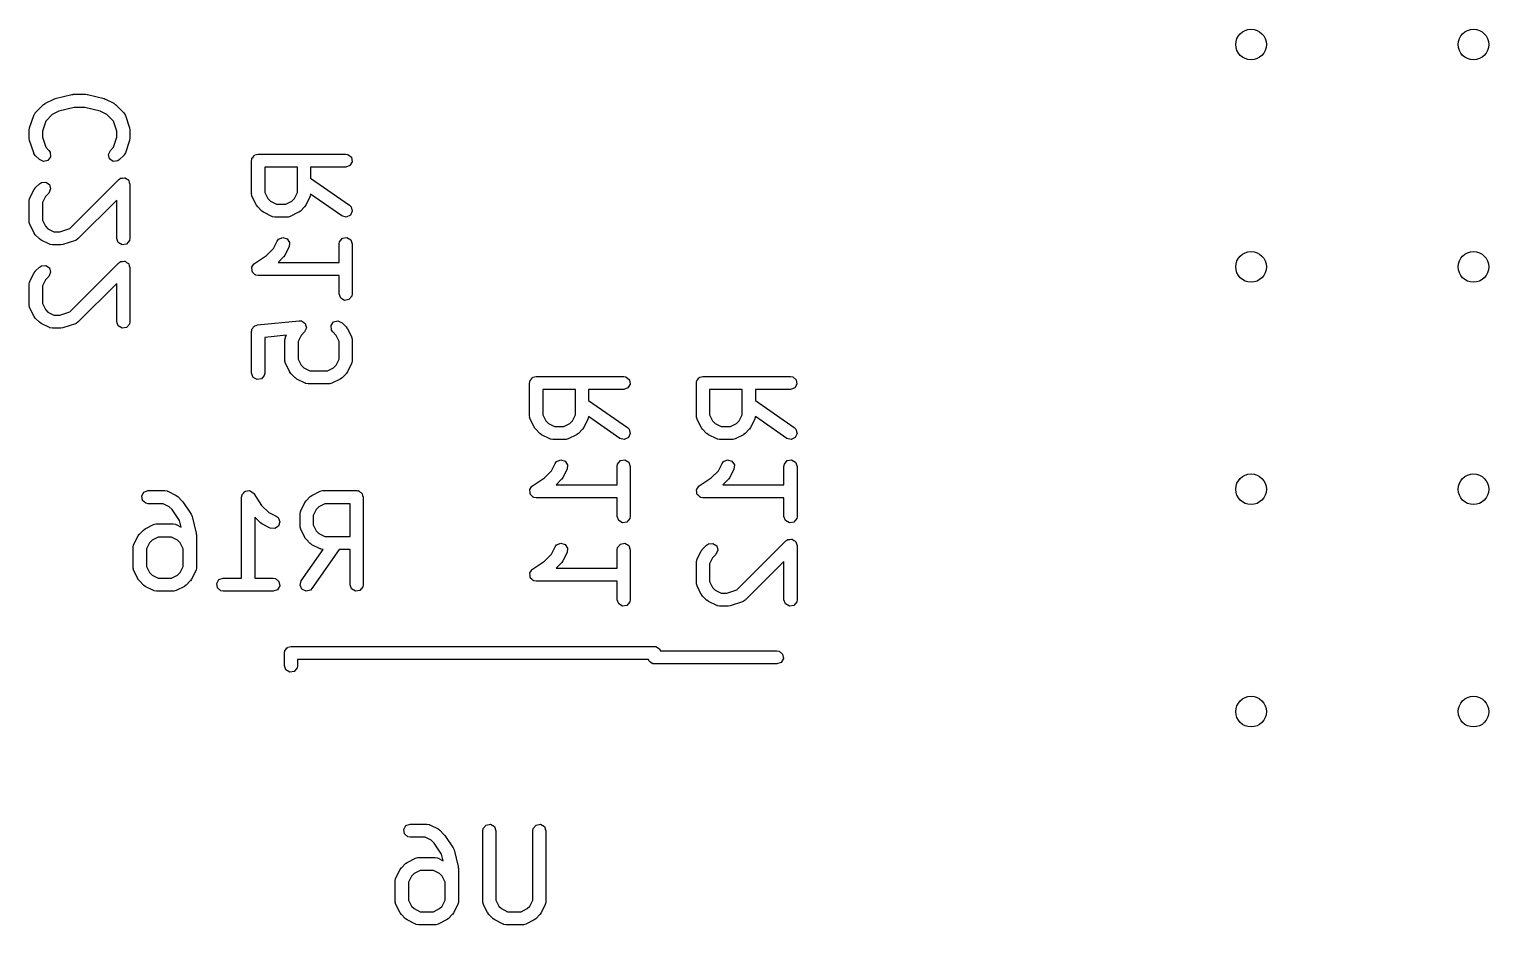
# Model space of a CAD drawing. Extents: x 0.09 to 3.11, y 0.01 to 3.81.
# Drawn here: x 2.351 to 3.007, y 2.179 to 2.582 of the extents above; entities that cross this region are included whole.
import ezdxf

# ---------------------------------------------------------------- set-up
doc = ezdxf.new("R2010")
doc.units = 0
doc.header["$MEASUREMENT"] = 0
doc.layers.add('BLACK', color=7, linetype='CONTINUOUS')

msp = doc.modelspace()

# ---------------------------------------------------------------- linework, layer by layer
at = {"layer": 'BLACK', "linetype": 'CONTINUOUS'}
for p, q in [((2.35332, 2.54427), (2.35707, 2.54802)), ((2.35707, 2.54802), (2.3578, 2.54853)), ((2.3578, 2.54853), (2.35784, 2.54857)), ((2.35784, 2.54857), (2.36159, 2.55045)), ((2.36159, 2.55045), (2.36208, 2.55059)), ((2.36208, 2.55059), (2.36219, 2.55067)), ((2.36219, 2.55067), (2.36969, 2.55255)), ((2.37077, 2.54673), (2.36394, 2.54502)), ((2.36969, 2.55255), (2.37028, 2.55259)), ((2.37028, 2.55259), (2.37041, 2.55263)), ((2.37041, 2.55263), (2.37603, 2.55263)), ((2.37567, 2.54673), (2.37077, 2.54673)), ((2.3825, 2.54502), (2.37567, 2.54673)), ((2.37603, 2.55263), (2.37661, 2.55253)), ((2.37661, 2.55253), (2.37675, 2.55255)), ((2.37675, 2.55255), (2.38425, 2.55067)), ((2.38425, 2.55067), (2.38471, 2.55046)), ((2.38471, 2.55046), (2.38485, 2.55045)), ((2.38485, 2.55045), (2.3886, 2.54857)), ((2.3886, 2.54857), (2.38931, 2.54805)), ((2.38931, 2.54805), (2.38937, 2.54802)), ((2.38937, 2.54802), (2.39312, 2.54427)), ((2.35073, 2.53749), (2.35261, 2.54312)), ((2.35261, 2.54312), (2.3531, 2.54402)), ((2.3531, 2.54402), (2.35325, 2.54411)), ((2.35325, 2.54411), (2.35332, 2.54427)), ((2.35799, 2.54059), (2.35649, 2.53608)), ((2.36091, 2.54351), (2.35799, 2.54059)), ((2.36394, 2.54502), (2.36091, 2.54351)), ((2.38553, 2.54351), (2.3825, 2.54502)), ((2.38845, 2.54059), (2.38553, 2.54351)), ((2.38995, 2.53608), (2.38845, 2.54059)), ((2.39312, 2.54427), (2.39371, 2.54343)), ((2.39371, 2.54343), (2.39372, 2.54325)), ((2.39372, 2.54325), (2.39383, 2.54312)), ((2.39383, 2.54312), (2.39571, 2.53749)), ((2.35058, 2.53656), (2.35074, 2.53743)), ((2.35058, 2.53281), (2.35058, 2.53656)), ((2.35074, 2.53743), (2.35073, 2.53749)), ((2.35649, 2.53608), (2.35649, 2.53329)), ((2.38995, 2.53329), (2.38995, 2.53608)), ((2.39571, 2.53749), (2.39584, 2.53662)), ((2.39584, 2.53662), (2.39586, 2.53656)), ((2.39586, 2.53656), (2.39586, 2.53281)), ((2.35061, 2.53275), (2.35058, 2.53281)), ((2.35073, 2.53187), (2.35061, 2.53275)), ((2.35261, 2.52625), (2.35073, 2.53187)), ((2.35649, 2.53329), (2.35799, 2.52878)), ((2.35799, 2.52878), (2.35937, 2.5274)), ((2.35937, 2.5274), (2.35996, 2.52656)), ((2.38622, 2.52557), (2.38707, 2.5274)), ((2.38707, 2.5274), (2.38845, 2.52878)), ((2.38845, 2.52878), (2.38995, 2.53329)), ((2.39571, 2.53187), (2.39383, 2.52625)), ((2.39586, 2.53281), (2.39571, 2.53194)), ((2.39571, 2.53194), (2.39571, 2.53187)), ((2.35272, 2.52611), (2.35261, 2.52625)), ((2.35273, 2.52594), (2.35272, 2.52611)), ((2.35332, 2.5251), (2.35273, 2.52594)), ((2.3552, 2.52322), (2.35332, 2.5251)), ((2.35703, 2.52237), (2.3552, 2.52322)), ((2.35898, 2.52289), (2.35703, 2.52237)), ((2.36014, 2.52455), (2.35898, 2.52289)), ((2.35996, 2.52656), (2.36014, 2.52455)), ((2.38674, 2.52362), (2.38622, 2.52557)), ((2.38839, 2.52246), (2.38674, 2.52362)), ((2.3904, 2.52263), (2.38839, 2.52246)), ((2.39124, 2.52322), (2.3904, 2.52263)), ((2.39312, 2.5251), (2.39124, 2.52322)), ((2.39319, 2.52526), (2.39312, 2.5251)), ((2.39334, 2.52535), (2.39319, 2.52526)), ((2.39383, 2.52625), (2.39334, 2.52535)), ((2.45058, 2.52281), (2.45065, 2.52319)), ((2.45058, 2.50781), (2.45058, 2.52281)), ((2.45063, 2.52332), (2.45069, 2.52343)), ((2.45065, 2.52319), (2.45063, 2.52332)), ((2.45069, 2.52343), (2.45076, 2.52382)), ((2.45076, 2.52382), (2.45125, 2.5244)), ((2.45125, 2.5244), (2.45164, 2.52507)), ((2.45164, 2.52507), (2.45189, 2.52516)), ((2.45189, 2.52516), (2.45206, 2.52536)), ((2.45206, 2.52536), (2.45282, 2.5255)), ((2.45282, 2.5255), (2.45354, 2.52576)), ((2.45354, 2.52576), (2.49291, 2.52576)), ((2.49291, 2.52576), (2.49392, 2.52558)), ((2.4948, 2.52054), (2.49291, 2.51985)), ((2.49392, 2.52558), (2.49546, 2.52428)), ((2.49581, 2.52229), (2.4948, 2.52054)), ((2.49546, 2.52428), (2.49581, 2.52229)), ((2.36881, 2.49227), (2.39082, 2.51427)), ((2.39082, 2.51427), (2.39135, 2.51464)), ((2.39135, 2.51464), (2.39143, 2.51474)), ((2.39143, 2.51474), (2.39151, 2.51476)), ((2.39151, 2.51476), (2.39166, 2.51486)), ((2.39166, 2.51486), (2.39254, 2.51494)), ((2.39254, 2.51494), (2.39342, 2.51509)), ((2.39342, 2.51509), (2.39354, 2.51503)), ((2.39354, 2.51503), (2.39367, 2.51504)), ((2.39367, 2.51504), (2.3944, 2.51453)), ((2.3944, 2.51453), (2.39517, 2.51408)), ((2.39517, 2.51408), (2.39521, 2.51396)), ((2.39521, 2.51396), (2.39533, 2.51388)), ((2.39533, 2.51388), (2.39556, 2.51302)), ((2.47121, 2.51985), (2.45649, 2.51985)), ((2.45649, 2.51985), (2.45649, 2.50851)), ((2.47121, 2.50851), (2.47121, 2.51985)), ((2.49291, 2.51985), (2.47711, 2.51985)), ((2.47711, 2.51985), (2.47711, 2.51497)), ((2.47711, 2.51497), (2.4946, 2.50273)), ((2.3509, 2.50601), (2.35277, 2.50976)), ((2.35277, 2.50976), (2.3533, 2.51047)), ((2.3533, 2.51047), (2.35332, 2.51052)), ((2.35332, 2.51052), (2.3552, 2.5124)), ((2.3552, 2.5124), (2.35604, 2.51299)), ((2.35604, 2.51299), (2.35805, 2.51316)), ((2.35937, 2.50822), (2.35784, 2.50669)), ((2.35805, 2.51316), (2.3597, 2.512)), ((2.36023, 2.51005), (2.35937, 2.50822)), ((2.3597, 2.512), (2.36023, 2.51005)), ((2.39556, 2.51302), (2.39586, 2.51219)), ((2.39586, 2.51219), (2.39586, 2.48781)), ((2.45064, 2.50764), (2.45058, 2.50781)), ((2.4506, 2.50747), (2.45064, 2.50764)), ((2.4509, 2.50649), (2.4506, 2.50747)), ((2.45649, 2.50851), (2.45784, 2.50581)), ((2.46986, 2.50581), (2.47121, 2.50851)), ((2.4771, 2.50777), (2.47693, 2.5068)), ((2.49121, 2.49789), (2.4771, 2.50777)), ((2.35058, 2.50469), (2.35076, 2.5057)), ((2.35058, 2.49531), (2.35058, 2.50469)), ((2.35076, 2.5057), (2.35087, 2.50583)), ((2.35087, 2.50583), (2.3509, 2.50601)), ((2.35784, 2.50669), (2.35649, 2.50399)), ((2.35649, 2.50399), (2.35649, 2.49601)), ((2.38995, 2.50506), (2.3725, 2.4876)), ((2.38995, 2.48781), (2.38995, 2.50506)), ((2.45277, 2.50274), (2.4509, 2.50649)), ((2.45282, 2.50269), (2.45277, 2.50274)), ((2.45332, 2.50197), (2.45282, 2.50269)), ((2.4552, 2.5001), (2.45332, 2.50197)), ((2.45784, 2.50581), (2.45903, 2.50461)), ((2.45903, 2.50461), (2.46173, 2.50326)), ((2.46173, 2.50326), (2.46596, 2.50326)), ((2.46596, 2.50326), (2.46866, 2.50461)), ((2.46866, 2.50461), (2.46986, 2.50581)), ((2.47437, 2.50197), (2.4725, 2.5001)), ((2.4744, 2.50203), (2.47437, 2.50197)), ((2.47492, 2.50274), (2.4744, 2.50203)), ((2.4768, 2.50649), (2.47492, 2.50274)), ((2.47682, 2.50666), (2.4768, 2.50649)), ((2.47693, 2.5068), (2.47682, 2.50666)), ((2.4946, 2.50273), (2.49532, 2.502)), ((2.49532, 2.502), (2.49585, 2.50005)), ((2.35064, 2.49515), (2.35058, 2.49531)), ((2.3506, 2.49498), (2.35064, 2.49515)), ((2.3509, 2.49399), (2.3506, 2.49498)), ((2.35277, 2.49024), (2.3509, 2.49399)), ((2.35649, 2.49601), (2.35784, 2.49331)), ((2.45526, 2.50007), (2.4552, 2.5001)), ((2.45597, 2.49954), (2.45526, 2.50007)), ((2.45971, 2.49767), (2.45597, 2.49954)), ((2.45989, 2.49765), (2.45971, 2.49767)), ((2.46003, 2.49753), (2.45989, 2.49765)), ((2.46104, 2.49736), (2.46003, 2.49753)), ((2.46666, 2.49736), (2.46104, 2.49736)), ((2.46683, 2.49742), (2.46666, 2.49736)), ((2.467, 2.49738), (2.46683, 2.49742)), ((2.46798, 2.49767), (2.467, 2.49738)), ((2.47173, 2.49954), (2.46798, 2.49767)), ((2.47177, 2.49959), (2.47173, 2.49954)), ((2.4725, 2.5001), (2.47177, 2.49959)), ((2.49316, 2.49737), (2.49121, 2.49789)), ((2.49499, 2.49822), (2.49316, 2.49737)), ((2.49585, 2.50005), (2.49499, 2.49822)), ((2.35282, 2.4902), (2.35277, 2.49024)), ((2.35332, 2.48948), (2.35282, 2.4902)), ((2.3552, 2.4876), (2.35332, 2.48948)), ((2.35526, 2.48757), (2.3552, 2.4876)), ((2.35597, 2.48705), (2.35526, 2.48757)), ((2.35784, 2.49331), (2.35903, 2.49212)), ((2.35903, 2.49212), (2.36173, 2.49077)), ((2.36173, 2.49077), (2.36431, 2.49077)), ((2.36431, 2.49077), (2.36881, 2.49227)), ((2.3725, 2.4876), (2.37166, 2.48701)), ((2.39064, 2.48592), (2.38995, 2.48781)), ((2.39586, 2.48781), (2.39568, 2.4868)), ((2.46214, 2.48663), (2.46275, 2.48746)), ((2.46275, 2.48746), (2.46461, 2.48826)), ((2.46461, 2.48826), (2.46654, 2.48768)), ((2.46654, 2.48768), (2.46766, 2.486)), ((2.49013, 2.48632), (2.49143, 2.48787)), ((2.49143, 2.48787), (2.49342, 2.48822)), ((2.49342, 2.48822), (2.49517, 2.48721)), ((2.35971, 2.48517), (2.35597, 2.48705)), ((2.35989, 2.48515), (2.35971, 2.48517)), ((2.36003, 2.48504), (2.35989, 2.48515)), ((2.36104, 2.48486), (2.36003, 2.48504)), ((2.36478, 2.48486), (2.36104, 2.48486)), ((2.36485, 2.48488), (2.36478, 2.48486)), ((2.36572, 2.48501), (2.36485, 2.48488)), ((2.37134, 2.48689), (2.36572, 2.48501)), ((2.37148, 2.487), (2.37134, 2.48689)), ((2.37166, 2.48701), (2.37148, 2.487)), ((2.39239, 2.48491), (2.39064, 2.48592)), ((2.39438, 2.48526), (2.39239, 2.48491)), ((2.39568, 2.4868), (2.39438, 2.48526)), ((2.45728, 2.48011), (2.46048, 2.48331)), ((2.46048, 2.48331), (2.46214, 2.48663)), ((2.46743, 2.48399), (2.46555, 2.48024)), ((2.46766, 2.486), (2.46743, 2.48399)), ((2.48995, 2.48531), (2.49013, 2.48632)), ((2.48995, 2.47702), (2.48995, 2.48531)), ((2.49517, 2.48721), (2.49586, 2.48531)), ((2.49586, 2.48531), (2.49586, 2.46281)), ((2.35332, 2.47303), (2.3552, 2.4749)), ((2.3552, 2.4749), (2.35604, 2.47549)), ((2.35604, 2.47549), (2.35805, 2.47567)), ((2.35805, 2.47567), (2.3597, 2.47451)), ((2.3597, 2.47451), (2.36023, 2.47256)), ((2.36881, 2.45477), (2.39082, 2.47678)), ((2.39082, 2.47678), (2.39135, 2.47715)), ((2.39135, 2.47715), (2.39143, 2.47725)), ((2.39143, 2.47725), (2.39151, 2.47726)), ((2.39151, 2.47726), (2.39166, 2.47737)), ((2.39166, 2.47737), (2.39254, 2.47744)), ((2.39254, 2.47744), (2.39342, 2.4776)), ((2.39342, 2.4776), (2.39354, 2.47753)), ((2.39354, 2.47753), (2.39367, 2.47754)), ((2.39367, 2.47754), (2.3944, 2.47703)), ((2.3944, 2.47703), (2.39517, 2.47659)), ((2.39517, 2.47659), (2.39521, 2.47646)), ((2.39521, 2.47646), (2.39533, 2.47638)), ((2.39533, 2.47638), (2.39556, 2.47553)), ((2.39556, 2.47553), (2.39586, 2.47469)), ((2.39586, 2.47469), (2.39586, 2.45032)), ((2.45063, 2.47458), (2.45071, 2.47472)), ((2.45078, 2.47373), (2.45063, 2.47458)), ((2.4507, 2.47489), (2.45121, 2.47558)), ((2.45071, 2.47472), (2.4507, 2.47489)), ((2.45121, 2.47558), (2.45164, 2.47632)), ((2.45164, 2.47632), (2.4518, 2.47638)), ((2.4518, 2.47638), (2.4519, 2.47652)), ((2.4519, 2.47652), (2.45728, 2.48011)), ((2.465, 2.47947), (2.46254, 2.47702)), ((2.46254, 2.47702), (2.48995, 2.47702)), ((2.46503, 2.47953), (2.465, 2.47947)), ((2.46555, 2.48024), (2.46503, 2.47953)), ((2.35058, 2.46719), (2.35076, 2.4682)), ((2.35076, 2.4682), (2.35087, 2.46834)), ((2.35087, 2.46834), (2.3509, 2.46851)), ((2.3509, 2.46851), (2.35277, 2.47226)), ((2.35277, 2.47226), (2.3533, 2.47297)), ((2.3533, 2.47297), (2.35332, 2.47303)), ((2.35784, 2.46919), (2.35649, 2.46649)), ((2.35937, 2.47073), (2.35784, 2.46919)), ((2.36023, 2.47256), (2.35937, 2.47073)), ((2.45083, 2.47288), (2.45078, 2.47373)), ((2.45095, 2.47275), (2.45083, 2.47288)), ((2.45098, 2.47259), (2.45095, 2.47275)), ((2.45164, 2.47204), (2.45098, 2.47259)), ((2.45223, 2.47142), (2.45164, 2.47204)), ((2.4524, 2.4714), (2.45223, 2.47142)), ((2.45253, 2.47129), (2.4524, 2.4714)), ((2.45354, 2.47111), (2.45253, 2.47129)), ((2.48995, 2.47111), (2.45354, 2.47111)), ((2.48995, 2.46281), (2.48995, 2.47111)), ((2.35058, 2.45782), (2.35058, 2.46719)), ((2.35649, 2.46649), (2.35649, 2.45851)), ((2.38995, 2.46756), (2.3725, 2.45011)), ((2.38995, 2.45032), (2.38995, 2.46756)), ((2.49064, 2.46092), (2.48995, 2.46281)), ((2.49568, 2.4618), (2.49438, 2.46026)), ((2.49586, 2.46281), (2.49568, 2.4618)), ((2.35064, 2.45765), (2.35058, 2.45782)), ((2.3506, 2.45748), (2.35064, 2.45765)), ((2.3509, 2.4565), (2.3506, 2.45748)), ((2.35277, 2.45275), (2.3509, 2.4565)), ((2.35649, 2.45851), (2.35784, 2.45582)), ((2.35784, 2.45582), (2.35903, 2.45462)), ((2.35903, 2.45462), (2.36173, 2.45327)), ((2.36431, 2.45327), (2.36881, 2.45477)), ((2.49239, 2.45991), (2.49064, 2.46092)), ((2.49438, 2.46026), (2.49239, 2.45991)), ((2.35282, 2.4527), (2.35277, 2.45275)), ((2.35332, 2.45198), (2.35282, 2.4527)), ((2.3552, 2.45011), (2.35332, 2.45198)), ((2.35526, 2.45008), (2.3552, 2.45011)), ((2.35597, 2.44955), (2.35526, 2.45008)), ((2.35971, 2.44768), (2.35597, 2.44955)), ((2.36173, 2.45327), (2.36431, 2.45327)), ((2.37134, 2.44939), (2.36572, 2.44752)), ((2.37148, 2.4495), (2.37134, 2.44939)), ((2.37166, 2.44952), (2.37148, 2.4495)), ((2.3725, 2.45011), (2.37166, 2.44952)), ((2.39064, 2.44842), (2.38995, 2.45032)), ((2.39239, 2.44741), (2.39064, 2.44842)), ((2.39568, 2.44931), (2.39438, 2.44776)), ((2.39586, 2.45032), (2.39568, 2.44931)), ((2.45142, 2.448), (2.45179, 2.44818)), ((2.45179, 2.44818), (2.45206, 2.4485)), ((2.45206, 2.4485), (2.45268, 2.44861)), ((2.45268, 2.44861), (2.45324, 2.44888)), ((2.45324, 2.44888), (2.47199, 2.45075)), ((2.47199, 2.45075), (2.47301, 2.45068)), ((2.47301, 2.45068), (2.47303, 2.45067)), ((2.47303, 2.45067), (2.47305, 2.45067)), ((2.47305, 2.45067), (2.47386, 2.4501)), ((2.47386, 2.4501), (2.47468, 2.44954)), ((2.47468, 2.44954), (2.47469, 2.44952)), ((2.47469, 2.44952), (2.4747, 2.44951)), ((2.4747, 2.44951), (2.47496, 2.44855)), ((2.47496, 2.44855), (2.47523, 2.4476)), ((2.4863, 2.44858), (2.48746, 2.45023)), ((2.48648, 2.44657), (2.4863, 2.44858)), ((2.48746, 2.45023), (2.48941, 2.45076)), ((2.48941, 2.45076), (2.49124, 2.4499)), ((2.49124, 2.4499), (2.49312, 2.44803)), ((2.35989, 2.44766), (2.35971, 2.44768)), ((2.36003, 2.44754), (2.35989, 2.44766)), ((2.36104, 2.44737), (2.36003, 2.44754)), ((2.36478, 2.44737), (2.36104, 2.44737)), ((2.36485, 2.44739), (2.36478, 2.44737)), ((2.36572, 2.44752), (2.36485, 2.44739)), ((2.39438, 2.44776), (2.39239, 2.44741)), ((2.45058, 2.44594), (2.45061, 2.4461)), ((2.45058, 2.42719), (2.45058, 2.44594)), ((2.45059, 2.44616), (2.45064, 2.44627)), ((2.45061, 2.4461), (2.45059, 2.44616)), ((2.45064, 2.44627), (2.45076, 2.44695)), ((2.45076, 2.44695), (2.45116, 2.44743)), ((2.45116, 2.44743), (2.45142, 2.448)), ((2.46626, 2.44425), (2.45649, 2.44327)), ((2.45649, 2.44327), (2.45649, 2.42719)), ((2.46558, 2.44219), (2.46576, 2.4432)), ((2.46558, 2.43282), (2.46558, 2.44219)), ((2.46576, 2.4432), (2.46587, 2.44334)), ((2.46587, 2.44334), (2.46589, 2.44351)), ((2.46589, 2.44351), (2.46626, 2.44425)), ((2.47284, 2.44419), (2.47149, 2.44149)), ((2.47149, 2.44149), (2.47149, 2.43351)), ((2.47437, 2.44573), (2.47284, 2.44419)), ((2.47438, 2.44575), (2.47437, 2.44573)), ((2.4744, 2.44575), (2.47438, 2.44575)), ((2.47481, 2.44666), (2.4744, 2.44575)), ((2.47523, 2.44756), (2.47481, 2.44666)), ((2.47523, 2.4476), (2.47522, 2.44758)), ((2.47522, 2.44758), (2.47523, 2.44756)), ((2.48707, 2.44573), (2.48648, 2.44657)), ((2.4886, 2.44419), (2.48707, 2.44573)), ((2.48995, 2.44149), (2.4886, 2.44419)), ((2.48995, 2.43351), (2.48995, 2.44149)), ((2.49312, 2.44803), (2.49363, 2.44731)), ((2.49363, 2.44731), (2.49367, 2.44726)), ((2.49367, 2.44726), (2.49555, 2.44351)), ((2.49555, 2.44351), (2.49584, 2.44253)), ((2.49584, 2.44253), (2.4958, 2.44236)), ((2.4958, 2.44236), (2.49586, 2.44219)), ((2.49586, 2.44219), (2.49586, 2.43282)), ((2.46564, 2.43265), (2.46558, 2.43282)), ((2.4656, 2.43248), (2.46564, 2.43265)), ((2.46589, 2.4315), (2.4656, 2.43248)), ((2.46777, 2.42775), (2.46589, 2.4315)), ((2.47149, 2.43351), (2.47284, 2.43082)), ((2.47284, 2.43082), (2.47403, 2.42962)), ((2.47403, 2.42962), (2.47673, 2.42827)), ((2.48471, 2.42827), (2.48741, 2.42962)), ((2.48741, 2.42962), (2.4886, 2.43082)), ((2.4886, 2.43082), (2.48995, 2.43351)), ((2.49555, 2.4315), (2.49367, 2.42775)), ((2.49557, 2.43167), (2.49555, 2.4315)), ((2.49568, 2.43181), (2.49557, 2.43167)), ((2.49586, 2.43282), (2.49568, 2.43181)), ((2.45127, 2.4253), (2.45058, 2.42719)), ((2.45302, 2.42429), (2.45127, 2.4253)), ((2.45501, 2.42464), (2.45302, 2.42429)), ((2.45631, 2.42618), (2.45501, 2.42464)), ((2.45649, 2.42719), (2.45631, 2.42618)), ((2.46781, 2.4277), (2.46777, 2.42775)), ((2.46832, 2.42698), (2.46781, 2.4277)), ((2.4702, 2.42511), (2.46832, 2.42698)), ((2.47025, 2.42508), (2.4702, 2.42511)), ((2.47096, 2.42455), (2.47025, 2.42508)), ((2.47471, 2.42268), (2.47096, 2.42455)), ((2.47489, 2.42266), (2.47471, 2.42268)), ((2.47502, 2.42254), (2.47489, 2.42266)), ((2.47603, 2.42237), (2.47502, 2.42254)), ((2.48541, 2.42237), (2.47603, 2.42237)), ((2.47673, 2.42827), (2.48471, 2.42827)), ((2.48557, 2.42243), (2.48541, 2.42237)), ((2.48574, 2.42239), (2.48557, 2.42243)), ((2.48673, 2.42268), (2.48574, 2.42239)), ((2.49048, 2.42455), (2.48673, 2.42268)), ((2.49052, 2.4246), (2.49048, 2.42455)), ((2.49124, 2.42511), (2.49052, 2.4246)), ((2.49312, 2.42698), (2.49124, 2.42511)), ((2.49315, 2.42704), (2.49312, 2.42698)), ((2.49367, 2.42775), (2.49315, 2.42704)), ((2.57558, 2.42281), (2.57565, 2.42319)), ((2.57558, 2.40781), (2.57558, 2.42281)), ((2.57563, 2.42332), (2.57569, 2.42343)), ((2.57565, 2.42319), (2.57563, 2.42332)), ((2.57569, 2.42343), (2.57576, 2.42382)), ((2.57576, 2.42382), (2.57625, 2.4244)), ((2.57625, 2.4244), (2.57664, 2.42507)), ((2.57664, 2.42507), (2.57689, 2.42516)), ((2.57689, 2.42516), (2.57706, 2.42536)), ((2.57706, 2.42536), (2.57782, 2.4255)), ((2.57782, 2.4255), (2.57854, 2.42576)), ((2.57854, 2.42576), (2.61791, 2.42576)), ((2.61791, 2.42576), (2.61892, 2.42558)), ((2.61892, 2.42558), (2.62046, 2.42428)), ((2.62081, 2.42229), (2.6198, 2.42054)), ((2.62046, 2.42428), (2.62081, 2.42229)), ((2.65058, 2.42281), (2.65065, 2.42319)), ((2.65058, 2.40781), (2.65058, 2.42281)), ((2.65063, 2.42332), (2.65069, 2.42343)), ((2.65065, 2.42319), (2.65063, 2.42332)), ((2.65069, 2.42343), (2.65076, 2.42382)), ((2.65076, 2.42382), (2.65125, 2.4244)), ((2.65125, 2.4244), (2.65164, 2.42507)), ((2.65164, 2.42507), (2.65189, 2.42516)), ((2.65189, 2.42516), (2.65206, 2.42536)), ((2.65206, 2.42536), (2.65282, 2.4255)), ((2.65282, 2.4255), (2.65354, 2.42576)), ((2.65354, 2.42576), (2.69291, 2.42576)), ((2.69291, 2.42576), (2.69392, 2.42558)), ((2.69392, 2.42558), (2.69546, 2.42428)), ((2.69581, 2.42229), (2.6948, 2.42054)), ((2.69546, 2.42428), (2.69581, 2.42229)), ((2.59621, 2.41985), (2.58149, 2.41985)), ((2.58149, 2.41985), (2.58149, 2.40851)), ((2.59621, 2.40851), (2.59621, 2.41985)), ((2.61791, 2.41985), (2.60211, 2.41985)), ((2.60211, 2.41985), (2.60211, 2.41497)), ((2.6198, 2.42054), (2.61791, 2.41985)), ((2.67121, 2.41985), (2.65649, 2.41985)), ((2.65649, 2.41985), (2.65649, 2.40851)), ((2.67121, 2.40851), (2.67121, 2.41985)), ((2.69291, 2.41985), (2.67711, 2.41985)), ((2.67711, 2.41985), (2.67711, 2.41497)), ((2.6948, 2.42054), (2.69291, 2.41985)), ((2.60211, 2.41497), (2.6196, 2.40273)), ((2.67711, 2.41497), (2.6946, 2.40273)), ((2.57564, 2.40764), (2.57558, 2.40781)), ((2.5756, 2.40747), (2.57564, 2.40764)), ((2.5759, 2.40649), (2.5756, 2.40747)), ((2.57777, 2.40274), (2.5759, 2.40649)), ((2.57782, 2.40269), (2.57777, 2.40274)), ((2.57832, 2.40197), (2.57782, 2.40269)), ((2.58149, 2.40851), (2.58284, 2.40581)), ((2.58284, 2.40581), (2.58403, 2.40461)), ((2.58403, 2.40461), (2.58673, 2.40326)), ((2.58673, 2.40326), (2.59096, 2.40326)), ((2.59096, 2.40326), (2.59366, 2.40461)), ((2.59366, 2.40461), (2.59486, 2.40581)), ((2.59486, 2.40581), (2.59621, 2.40851)), ((2.59992, 2.40274), (2.5994, 2.40203)), ((2.6018, 2.40649), (2.59992, 2.40274)), ((2.60182, 2.40666), (2.6018, 2.40649)), ((2.60193, 2.4068), (2.60182, 2.40666)), ((2.6021, 2.40777), (2.60193, 2.4068)), ((2.61621, 2.39789), (2.6021, 2.40777)), ((2.6196, 2.40273), (2.62032, 2.402)), ((2.65064, 2.40764), (2.65058, 2.40781)), ((2.6506, 2.40747), (2.65064, 2.40764)), ((2.6509, 2.40649), (2.6506, 2.40747)), ((2.65277, 2.40274), (2.6509, 2.40649)), ((2.65282, 2.40269), (2.65277, 2.40274)), ((2.65332, 2.40197), (2.65282, 2.40269)), ((2.65649, 2.40851), (2.65784, 2.40581)), ((2.65784, 2.40581), (2.65903, 2.40461)), ((2.65903, 2.40461), (2.66173, 2.40326)), ((2.66173, 2.40326), (2.66596, 2.40326)), ((2.66596, 2.40326), (2.66866, 2.40461)), ((2.66866, 2.40461), (2.66986, 2.40581)), ((2.66986, 2.40581), (2.67121, 2.40851)), ((2.67492, 2.40274), (2.6744, 2.40203)), ((2.6768, 2.40649), (2.67492, 2.40274)), ((2.67682, 2.40666), (2.6768, 2.40649)), ((2.67693, 2.4068), (2.67682, 2.40666)), ((2.6771, 2.40777), (2.67693, 2.4068)), ((2.69121, 2.39789), (2.6771, 2.40777)), ((2.6946, 2.40273), (2.69532, 2.402)), ((2.5802, 2.4001), (2.57832, 2.40197)), ((2.58026, 2.40007), (2.5802, 2.4001)), ((2.58097, 2.39954), (2.58026, 2.40007)), ((2.58471, 2.39767), (2.58097, 2.39954)), ((2.58489, 2.39765), (2.58471, 2.39767)), ((2.58503, 2.39753), (2.58489, 2.39765)), ((2.58604, 2.39736), (2.58503, 2.39753)), ((2.59166, 2.39736), (2.58604, 2.39736)), ((2.59183, 2.39742), (2.59166, 2.39736)), ((2.592, 2.39738), (2.59183, 2.39742)), ((2.59298, 2.39767), (2.592, 2.39738)), ((2.59673, 2.39954), (2.59298, 2.39767)), ((2.59677, 2.39959), (2.59673, 2.39954)), ((2.5975, 2.4001), (2.59677, 2.39959)), ((2.59937, 2.40197), (2.5975, 2.4001)), ((2.5994, 2.40203), (2.59937, 2.40197)), ((2.61816, 2.39737), (2.61621, 2.39789)), ((2.61999, 2.39822), (2.61816, 2.39737)), ((2.62085, 2.40005), (2.61999, 2.39822)), ((2.62032, 2.402), (2.62085, 2.40005)), ((2.6552, 2.4001), (2.65332, 2.40197)), ((2.65526, 2.40007), (2.6552, 2.4001)), ((2.65597, 2.39954), (2.65526, 2.40007)), ((2.65971, 2.39767), (2.65597, 2.39954)), ((2.65989, 2.39765), (2.65971, 2.39767)), ((2.66003, 2.39753), (2.65989, 2.39765)), ((2.66104, 2.39736), (2.66003, 2.39753)), ((2.66666, 2.39736), (2.66104, 2.39736)), ((2.66683, 2.39742), (2.66666, 2.39736)), ((2.667, 2.39738), (2.66683, 2.39742)), ((2.66798, 2.39767), (2.667, 2.39738)), ((2.67173, 2.39954), (2.66798, 2.39767)), ((2.67177, 2.39959), (2.67173, 2.39954)), ((2.6725, 2.4001), (2.67177, 2.39959)), ((2.67437, 2.40197), (2.6725, 2.4001)), ((2.6744, 2.40203), (2.67437, 2.40197)), ((2.69316, 2.39737), (2.69121, 2.39789)), ((2.69499, 2.39822), (2.69316, 2.39737)), ((2.69585, 2.40005), (2.69499, 2.39822)), ((2.69532, 2.402), (2.69585, 2.40005)), ((2.58228, 2.38011), (2.58548, 2.38331)), ((2.58548, 2.38331), (2.58714, 2.38663)), ((2.58714, 2.38663), (2.58775, 2.38746)), ((2.58775, 2.38746), (2.58961, 2.38826)), ((2.58961, 2.38826), (2.59154, 2.38768)), ((2.59243, 2.38399), (2.59055, 2.38024)), ((2.59154, 2.38768), (2.59266, 2.386)), ((2.59266, 2.386), (2.59243, 2.38399)), ((2.61495, 2.38531), (2.61513, 2.38632)), ((2.61495, 2.37702), (2.61495, 2.38531)), ((2.61513, 2.38632), (2.61643, 2.38787)), ((2.61643, 2.38787), (2.61842, 2.38822)), ((2.61842, 2.38822), (2.62017, 2.38721)), ((2.62017, 2.38721), (2.62086, 2.38531)), ((2.62086, 2.38531), (2.62086, 2.36281)), ((2.65728, 2.38011), (2.66048, 2.38331)), ((2.66048, 2.38331), (2.66214, 2.38663)), ((2.66214, 2.38663), (2.66275, 2.38746)), ((2.66275, 2.38746), (2.66461, 2.38826)), ((2.66461, 2.38826), (2.66654, 2.38768)), ((2.66743, 2.38399), (2.66555, 2.38024)), ((2.66654, 2.38768), (2.66766, 2.386)), ((2.66766, 2.386), (2.66743, 2.38399)), ((2.68995, 2.38531), (2.69013, 2.38632)), ((2.68995, 2.37702), (2.68995, 2.38531)), ((2.69013, 2.38632), (2.69143, 2.38787)), ((2.69143, 2.38787), (2.69342, 2.38822)), ((2.69342, 2.38822), (2.69517, 2.38721)), ((2.69517, 2.38721), (2.69586, 2.38531)), ((2.69586, 2.38531), (2.69586, 2.36281)), ((2.57621, 2.37558), (2.57664, 2.37632)), ((2.57664, 2.37632), (2.5768, 2.37638)), ((2.5768, 2.37638), (2.5769, 2.37652)), ((2.5769, 2.37652), (2.58228, 2.38011)), ((2.59, 2.37947), (2.58754, 2.37702)), ((2.58754, 2.37702), (2.61495, 2.37702)), ((2.59003, 2.37953), (2.59, 2.37947)), ((2.59055, 2.38024), (2.59003, 2.37953)), ((2.65121, 2.37558), (2.65164, 2.37632)), ((2.65164, 2.37632), (2.6518, 2.37638)), ((2.6518, 2.37638), (2.6519, 2.37652)), ((2.6519, 2.37652), (2.65728, 2.38011)), ((2.665, 2.37947), (2.66254, 2.37702)), ((2.66254, 2.37702), (2.68995, 2.37702)), ((2.66503, 2.37953), (2.665, 2.37947)), ((2.66555, 2.38024), (2.66503, 2.37953)), ((2.40116, 2.37198), (2.40217, 2.37373)), ((2.40151, 2.36999), (2.40116, 2.37198)), ((2.40306, 2.36869), (2.40151, 2.36999)), ((2.40217, 2.37373), (2.40407, 2.37442)), ((2.40407, 2.37442), (2.41157, 2.37442)), ((2.41157, 2.37442), (2.41258, 2.37424)), ((2.41258, 2.37424), (2.41271, 2.37413)), ((2.41271, 2.37413), (2.41289, 2.3741)), ((2.41289, 2.3741), (2.41664, 2.37223)), ((2.41664, 2.37223), (2.41735, 2.3717)), ((2.41735, 2.3717), (2.4174, 2.37168)), ((2.4174, 2.37168), (2.41928, 2.3698)), ((2.41928, 2.3698), (2.41954, 2.36943)), ((2.41954, 2.36943), (2.41965, 2.36935)), ((2.41965, 2.36935), (2.4234, 2.36373)), ((2.44611, 2.37146), (2.44629, 2.37247)), ((2.44611, 2.33505), (2.44611, 2.37146)), ((2.44629, 2.37247), (2.4464, 2.3726)), ((2.4464, 2.3726), (2.44642, 2.37277)), ((2.44642, 2.37277), (2.44704, 2.37336)), ((2.44704, 2.37336), (2.44759, 2.37402)), ((2.44759, 2.37402), (2.44775, 2.37405)), ((2.44775, 2.37405), (2.44788, 2.37417)), ((2.44788, 2.37417), (2.44873, 2.37422)), ((2.44873, 2.37422), (2.44958, 2.37437)), ((2.44958, 2.37437), (2.44972, 2.37429)), ((2.44972, 2.37429), (2.44989, 2.3743)), ((2.44989, 2.3743), (2.45058, 2.37379)), ((2.45058, 2.37379), (2.45132, 2.37336)), ((2.45132, 2.37336), (2.45138, 2.3732)), ((2.45138, 2.3732), (2.45152, 2.3731)), ((2.45152, 2.3731), (2.45511, 2.36772)), ((2.47454, 2.36903), (2.47507, 2.36974)), ((2.47507, 2.36974), (2.4751, 2.3698)), ((2.4751, 2.3698), (2.47697, 2.37168)), ((2.47697, 2.37168), (2.47769, 2.37218)), ((2.47769, 2.37218), (2.47774, 2.37223)), ((2.47774, 2.37223), (2.48149, 2.3741)), ((2.48149, 2.3741), (2.48247, 2.3744)), ((2.48247, 2.3744), (2.48264, 2.37436)), ((2.48264, 2.37436), (2.48281, 2.37442)), ((2.48281, 2.37442), (2.49781, 2.37442)), ((2.49781, 2.37442), (2.49819, 2.37435)), ((2.49819, 2.37435), (2.49832, 2.37437)), ((2.49832, 2.37437), (2.49843, 2.37431)), ((2.49843, 2.37431), (2.49882, 2.37424)), ((2.49882, 2.37424), (2.4994, 2.37375)), ((2.4994, 2.37375), (2.50007, 2.37336)), ((2.50007, 2.37336), (2.50016, 2.37311)), ((2.50016, 2.37311), (2.50036, 2.37294)), ((2.50036, 2.37294), (2.5005, 2.37218)), ((2.5005, 2.37218), (2.50076, 2.37146)), ((2.50076, 2.37146), (2.50076, 2.33209)), ((2.57563, 2.37458), (2.57571, 2.37472)), ((2.57578, 2.37373), (2.57563, 2.37458)), ((2.5757, 2.37489), (2.57621, 2.37558)), ((2.57571, 2.37472), (2.5757, 2.37489)), ((2.57583, 2.37288), (2.57578, 2.37373)), ((2.57595, 2.37275), (2.57583, 2.37288)), ((2.57598, 2.37259), (2.57595, 2.37275)), ((2.57664, 2.37204), (2.57598, 2.37259)), ((2.57723, 2.37142), (2.57664, 2.37204)), ((2.5774, 2.3714), (2.57723, 2.37142)), ((2.57753, 2.37129), (2.5774, 2.3714)), ((2.57854, 2.37111), (2.57753, 2.37129)), ((2.61495, 2.37111), (2.57854, 2.37111)), ((2.61495, 2.36281), (2.61495, 2.37111)), ((2.65063, 2.37458), (2.65071, 2.37472)), ((2.65078, 2.37373), (2.65063, 2.37458)), ((2.6507, 2.37489), (2.65121, 2.37558)), ((2.65071, 2.37472), (2.6507, 2.37489)), ((2.65083, 2.37288), (2.65078, 2.37373)), ((2.65095, 2.37275), (2.65083, 2.37288)), ((2.65098, 2.37259), (2.65095, 2.37275)), ((2.65164, 2.37204), (2.65098, 2.37259)), ((2.65223, 2.37142), (2.65164, 2.37204)), ((2.6524, 2.3714), (2.65223, 2.37142)), ((2.65253, 2.37129), (2.6524, 2.3714)), ((2.65354, 2.37111), (2.65253, 2.37129)), ((2.68995, 2.37111), (2.65354, 2.37111)), ((2.68995, 2.36281), (2.68995, 2.37111)), ((2.40407, 2.36851), (2.40306, 2.36869)), ((2.41087, 2.36851), (2.40407, 2.36851)), ((2.41357, 2.36716), (2.41087, 2.36851)), ((2.4149, 2.36583), (2.41357, 2.36716)), ((2.4182, 2.36088), (2.4149, 2.36583)), ((2.4234, 2.36373), (2.4238, 2.36282)), ((2.4238, 2.36282), (2.42381, 2.36281)), ((2.42381, 2.36281), (2.42568, 2.35531)), ((2.45511, 2.36772), (2.45831, 2.36452)), ((2.45831, 2.36452), (2.46163, 2.36286)), ((2.46163, 2.36286), (2.46246, 2.36225)), ((2.47236, 2.36396), (2.47253, 2.36497)), ((2.47236, 2.35834), (2.47236, 2.36396)), ((2.47253, 2.36497), (2.47265, 2.36511)), ((2.47265, 2.36511), (2.47267, 2.36529)), ((2.47267, 2.36529), (2.47454, 2.36903)), ((2.47961, 2.36597), (2.47826, 2.36327)), ((2.47826, 2.36327), (2.47826, 2.35904)), ((2.48081, 2.36716), (2.47961, 2.36597)), ((2.48351, 2.36851), (2.48081, 2.36716)), ((2.49485, 2.36851), (2.48351, 2.36851)), ((2.49485, 2.35379), (2.49485, 2.36851)), ((2.61564, 2.36092), (2.61495, 2.36281)), ((2.62086, 2.36281), (2.62068, 2.3618)), ((2.69064, 2.36092), (2.68995, 2.36281)), ((2.69586, 2.36281), (2.69568, 2.3618)), ((2.40011, 2.3548), (2.40198, 2.35668)), ((2.40198, 2.35668), (2.4027, 2.35719)), ((2.4027, 2.35719), (2.40275, 2.35723)), ((2.40275, 2.35723), (2.4065, 2.35911)), ((2.4065, 2.35911), (2.40748, 2.3594)), ((2.40748, 2.3594), (2.40765, 2.35936)), ((2.40765, 2.35936), (2.40782, 2.35942)), ((2.40782, 2.35942), (2.41532, 2.35942)), ((2.41532, 2.35942), (2.41633, 2.35924)), ((2.41633, 2.35924), (2.41646, 2.35913)), ((2.41646, 2.35913), (2.41664, 2.35911)), ((2.41664, 2.35911), (2.41893, 2.35796)), ((2.41893, 2.35796), (2.4182, 2.36088)), ((2.45447, 2.36), (2.45202, 2.36246)), ((2.45202, 2.36246), (2.45202, 2.33505)), ((2.45453, 2.35997), (2.45447, 2.36)), ((2.45524, 2.35945), (2.45453, 2.35997)), ((2.45899, 2.35757), (2.45524, 2.35945)), ((2.461, 2.35734), (2.45899, 2.35757)), ((2.46268, 2.35846), (2.461, 2.35734)), ((2.46246, 2.36225), (2.46326, 2.36039)), ((2.46326, 2.36039), (2.46268, 2.35846)), ((2.47242, 2.35817), (2.47236, 2.35834)), ((2.47238, 2.358), (2.47242, 2.35817)), ((2.47267, 2.35702), (2.47238, 2.358)), ((2.47454, 2.35327), (2.47267, 2.35702)), ((2.47826, 2.35904), (2.47961, 2.35634)), ((2.47961, 2.35634), (2.48081, 2.35514)), ((2.61739, 2.35991), (2.61564, 2.36092)), ((2.61938, 2.36026), (2.61739, 2.35991)), ((2.62068, 2.3618), (2.61938, 2.36026)), ((2.69239, 2.35991), (2.69064, 2.36092)), ((2.69438, 2.36026), (2.69239, 2.35991)), ((2.69568, 2.3618), (2.69438, 2.36026)), ((2.39737, 2.34897), (2.39754, 2.34998)), ((2.39754, 2.34998), (2.39766, 2.35011)), ((2.39766, 2.35011), (2.39768, 2.35029)), ((2.39768, 2.35029), (2.39955, 2.35404)), ((2.39955, 2.35404), (2.40008, 2.35475)), ((2.40008, 2.35475), (2.40011, 2.3548)), ((2.40462, 2.35097), (2.40327, 2.34827)), ((2.40582, 2.35216), (2.40462, 2.35097)), ((2.40851, 2.35351), (2.40582, 2.35216)), ((2.41462, 2.35351), (2.40851, 2.35351)), ((2.41732, 2.35216), (2.41462, 2.35351)), ((2.41851, 2.35097), (2.41732, 2.35216)), ((2.41986, 2.34827), (2.41851, 2.35097)), ((2.42568, 2.35531), (2.42572, 2.35472)), ((2.42572, 2.35472), (2.42577, 2.35459)), ((2.42577, 2.35459), (2.42577, 2.33959)), ((2.47459, 2.35323), (2.47454, 2.35327)), ((2.4751, 2.3525), (2.47459, 2.35323)), ((2.47697, 2.35063), (2.4751, 2.3525)), ((2.47703, 2.3506), (2.47697, 2.35063)), ((2.47774, 2.35008), (2.47703, 2.3506)), ((2.48149, 2.3482), (2.47774, 2.35008)), ((2.48081, 2.35514), (2.48351, 2.35379)), ((2.48351, 2.35379), (2.49485, 2.35379)), ((2.58714, 2.34914), (2.58775, 2.34996)), ((2.58775, 2.34996), (2.58961, 2.35076)), ((2.58961, 2.35076), (2.59154, 2.35019)), ((2.59154, 2.35019), (2.59266, 2.3485)), ((2.61513, 2.34883), (2.61643, 2.35037)), ((2.61643, 2.35037), (2.61842, 2.35072)), ((2.61842, 2.35072), (2.62017, 2.34971)), ((2.62017, 2.34971), (2.62086, 2.34782)), ((2.65332, 2.34803), (2.6552, 2.3499)), ((2.6552, 2.3499), (2.65604, 2.35049)), ((2.65604, 2.35049), (2.65805, 2.35067)), ((2.65805, 2.35067), (2.6597, 2.34951)), ((2.66881, 2.32977), (2.69082, 2.35178)), ((2.69082, 2.35178), (2.69135, 2.35215)), ((2.69135, 2.35215), (2.69143, 2.35225)), ((2.69143, 2.35225), (2.69151, 2.35226)), ((2.69151, 2.35226), (2.69166, 2.35237)), ((2.69166, 2.35237), (2.69254, 2.35244)), ((2.69254, 2.35244), (2.69342, 2.3526)), ((2.69342, 2.3526), (2.69354, 2.35253)), ((2.69354, 2.35253), (2.69367, 2.35254)), ((2.69367, 2.35254), (2.6944, 2.35203)), ((2.6944, 2.35203), (2.69517, 2.35159)), ((2.69517, 2.35159), (2.69521, 2.35146)), ((2.69521, 2.35146), (2.69533, 2.35138)), ((2.69533, 2.35138), (2.69556, 2.35053)), ((2.69556, 2.35053), (2.69586, 2.34969)), ((2.69586, 2.34969), (2.69586, 2.32532)), ((2.39737, 2.33959), (2.39737, 2.34897)), ((2.40327, 2.34827), (2.40327, 2.34029)), ((2.41986, 2.34029), (2.41986, 2.34827)), ((2.47289, 2.33379), (2.48277, 2.3479)), ((2.48997, 2.34789), (2.47773, 2.3304)), ((2.48166, 2.34818), (2.48149, 2.3482)), ((2.4818, 2.34807), (2.48166, 2.34818)), ((2.48277, 2.3479), (2.4818, 2.34807)), ((2.49485, 2.34789), (2.48997, 2.34789)), ((2.49485, 2.33209), (2.49485, 2.34789)), ((2.58228, 2.34261), (2.58548, 2.34582)), ((2.58548, 2.34582), (2.58714, 2.34914)), ((2.59243, 2.3465), (2.59055, 2.34275)), ((2.59266, 2.3485), (2.59243, 2.3465)), ((2.61495, 2.34782), (2.61513, 2.34883)), ((2.61495, 2.33952), (2.61495, 2.34782)), ((2.62086, 2.34782), (2.62086, 2.32532)), ((2.65058, 2.34219), (2.65076, 2.3432)), ((2.65076, 2.3432), (2.65087, 2.34334)), ((2.65087, 2.34334), (2.6509, 2.34351)), ((2.6509, 2.34351), (2.65277, 2.34726)), ((2.65277, 2.34726), (2.6533, 2.34797)), ((2.6533, 2.34797), (2.65332, 2.34803)), ((2.65784, 2.34419), (2.65649, 2.34149)), ((2.65937, 2.34573), (2.65784, 2.34419)), ((2.66023, 2.34756), (2.65937, 2.34573)), ((2.6597, 2.34951), (2.66023, 2.34756)), ((2.39743, 2.33943), (2.39737, 2.33959)), ((2.39739, 2.33926), (2.39743, 2.33943)), ((2.39768, 2.33827), (2.39739, 2.33926)), ((2.39955, 2.33452), (2.39768, 2.33827)), ((2.40327, 2.34029), (2.40462, 2.33759)), ((2.40462, 2.33759), (2.40582, 2.3364)), ((2.41732, 2.3364), (2.41851, 2.33759)), ((2.41851, 2.33759), (2.41986, 2.34029)), ((2.42546, 2.33827), (2.42358, 2.33452)), ((2.42548, 2.33845), (2.42546, 2.33827)), ((2.42559, 2.33858), (2.42548, 2.33845)), ((2.42577, 2.33959), (2.42559, 2.33858)), ((2.57563, 2.33708), (2.57571, 2.33723)), ((2.57578, 2.33624), (2.57563, 2.33708)), ((2.5757, 2.3374), (2.57621, 2.33809)), ((2.57571, 2.33723), (2.5757, 2.3374)), ((2.57621, 2.33809), (2.57664, 2.33883)), ((2.57664, 2.33883), (2.5768, 2.33889)), ((2.5768, 2.33889), (2.5769, 2.33902)), ((2.5769, 2.33902), (2.58228, 2.34261)), ((2.59, 2.34198), (2.58754, 2.33952)), ((2.58754, 2.33952), (2.61495, 2.33952)), ((2.59003, 2.34204), (2.59, 2.34198)), ((2.59055, 2.34275), (2.59003, 2.34204)), ((2.65058, 2.33282), (2.65058, 2.34219)), ((2.65649, 2.34149), (2.65649, 2.33351)), ((2.68995, 2.34256), (2.6725, 2.32511)), ((2.68995, 2.32532), (2.68995, 2.34256)), ((2.3996, 2.33448), (2.39955, 2.33452)), ((2.40011, 2.33376), (2.3996, 2.33448)), ((2.40198, 2.33188), (2.40011, 2.33376)), ((2.40204, 2.33185), (2.40198, 2.33188)), ((2.40275, 2.33133), (2.40204, 2.33185)), ((2.4065, 2.32945), (2.40275, 2.33133)), ((2.40582, 2.3364), (2.40851, 2.33505)), ((2.40851, 2.33505), (2.41462, 2.33505)), ((2.41462, 2.33505), (2.41732, 2.3364)), ((2.42039, 2.33133), (2.41664, 2.32945)), ((2.42043, 2.33137), (2.42039, 2.33133)), ((2.42115, 2.33188), (2.42043, 2.33137)), ((2.42303, 2.33376), (2.42115, 2.33188)), ((2.42306, 2.33381), (2.42303, 2.33376)), ((2.42358, 2.33452), (2.42306, 2.33381)), ((2.43491, 2.33261), (2.43592, 2.33436)), ((2.43526, 2.33062), (2.43491, 2.33261)), ((2.4368, 2.32932), (2.43526, 2.33062)), ((2.43592, 2.33436), (2.43781, 2.33505)), ((2.43781, 2.33505), (2.44611, 2.33505)), ((2.45202, 2.33505), (2.46031, 2.33505)), ((2.46031, 2.33505), (2.46132, 2.33487)), ((2.46132, 2.33487), (2.46287, 2.33357)), ((2.46322, 2.33158), (2.46221, 2.32983)), ((2.46287, 2.33357), (2.46322, 2.33158)), ((2.47237, 2.33184), (2.47289, 2.33379)), ((2.47322, 2.33001), (2.47237, 2.33184)), ((2.47505, 2.32915), (2.47322, 2.33001)), ((2.47773, 2.3304), (2.477, 2.32968)), ((2.49554, 2.3302), (2.49485, 2.33209)), ((2.49729, 2.32919), (2.49554, 2.3302)), ((2.50058, 2.33108), (2.49928, 2.32954)), ((2.50076, 2.33209), (2.50058, 2.33108)), ((2.57583, 2.33538), (2.57578, 2.33624)), ((2.57595, 2.33526), (2.57583, 2.33538)), ((2.57598, 2.33509), (2.57595, 2.33526)), ((2.57664, 2.33454), (2.57598, 2.33509)), ((2.57723, 2.33392), (2.57664, 2.33454)), ((2.5774, 2.3339), (2.57723, 2.33392)), ((2.57753, 2.33379), (2.5774, 2.3339)), ((2.57854, 2.33361), (2.57753, 2.33379)), ((2.61495, 2.33361), (2.57854, 2.33361)), ((2.61495, 2.32532), (2.61495, 2.33361)), ((2.65064, 2.33265), (2.65058, 2.33282)), ((2.6506, 2.33248), (2.65064, 2.33265)), ((2.6509, 2.3315), (2.6506, 2.33248)), ((2.65277, 2.32775), (2.6509, 2.3315)), ((2.65649, 2.33351), (2.65784, 2.33082)), ((2.65784, 2.33082), (2.65903, 2.32962)), ((2.40667, 2.32943), (2.4065, 2.32945)), ((2.40681, 2.32932), (2.40667, 2.32943)), ((2.40782, 2.32914), (2.40681, 2.32932)), ((2.41532, 2.32914), (2.40782, 2.32914)), ((2.41548, 2.3292), (2.41532, 2.32914)), ((2.41565, 2.32916), (2.41548, 2.3292)), ((2.41664, 2.32945), (2.41565, 2.32916)), ((2.43781, 2.32914), (2.4368, 2.32932)), ((2.46031, 2.32914), (2.43781, 2.32914)), ((2.46221, 2.32983), (2.46031, 2.32914)), ((2.477, 2.32968), (2.47505, 2.32915)), ((2.49928, 2.32954), (2.49729, 2.32919)), ((2.61564, 2.32342), (2.61495, 2.32532)), ((2.61739, 2.32241), (2.61564, 2.32342)), ((2.62068, 2.32431), (2.61938, 2.32276)), ((2.62086, 2.32532), (2.62068, 2.32431)), ((2.65282, 2.3277), (2.65277, 2.32775)), ((2.65332, 2.32698), (2.65282, 2.3277)), ((2.6552, 2.32511), (2.65332, 2.32698)), ((2.65526, 2.32508), (2.6552, 2.32511)), ((2.65597, 2.32455), (2.65526, 2.32508)), ((2.65971, 2.32268), (2.65597, 2.32455)), ((2.65903, 2.32962), (2.66173, 2.32827)), ((2.66173, 2.32827), (2.66431, 2.32827)), ((2.66431, 2.32827), (2.66881, 2.32977)), ((2.67134, 2.32439), (2.66572, 2.32252)), ((2.67148, 2.3245), (2.67134, 2.32439)), ((2.67166, 2.32452), (2.67148, 2.3245)), ((2.6725, 2.32511), (2.67166, 2.32452)), ((2.69064, 2.32342), (2.68995, 2.32532)), ((2.69239, 2.32241), (2.69064, 2.32342)), ((2.69568, 2.32431), (2.69438, 2.32276)), ((2.69586, 2.32532), (2.69568, 2.32431)), ((2.61938, 2.32276), (2.61739, 2.32241)), ((2.65989, 2.32266), (2.65971, 2.32268)), ((2.66003, 2.32254), (2.65989, 2.32266)), ((2.66104, 2.32237), (2.66003, 2.32254)), ((2.66478, 2.32237), (2.66104, 2.32237)), ((2.66485, 2.32239), (2.66478, 2.32237)), ((2.66572, 2.32252), (2.66485, 2.32239)), ((2.69438, 2.32276), (2.69239, 2.32241)), ((2.46641, 2.30364), (2.46666, 2.30373)), ((2.46666, 2.30373), (2.46683, 2.30394)), ((2.46683, 2.30394), (2.46759, 2.30407)), ((2.46759, 2.30407), (2.46831, 2.30433)), ((2.46831, 2.30433), (2.63169, 2.30433)), ((2.63169, 2.30433), (2.63208, 2.30426)), ((2.63208, 2.30426), (2.63221, 2.30429)), ((2.63221, 2.30429), (2.63232, 2.30422)), ((2.63232, 2.30422), (2.6327, 2.30415)), ((2.6327, 2.30415), (2.63329, 2.30366)), ((2.63329, 2.30366), (2.63395, 2.30328)), ((2.46535, 2.30138), (2.46542, 2.30176)), ((2.46535, 2.29567), (2.46535, 2.30138)), ((2.4654, 2.30189), (2.46546, 2.302)), ((2.46542, 2.30176), (2.4654, 2.30189)), ((2.46546, 2.302), (2.46553, 2.30239)), ((2.46553, 2.30239), (2.46603, 2.30298)), ((2.46603, 2.30298), (2.46641, 2.30364)), ((2.62905, 2.29843), (2.47126, 2.29843)), ((2.47126, 2.29843), (2.47126, 2.29567)), ((2.62914, 2.29793), (2.62905, 2.29843)), ((2.62934, 2.29776), (2.62914, 2.29793)), ((2.62943, 2.29751), (2.62934, 2.29776)), ((2.6301, 2.29713), (2.62943, 2.29751)), ((2.63068, 2.29663), (2.6301, 2.29713)), ((2.63395, 2.30328), (2.63405, 2.30303)), ((2.63405, 2.30303), (2.63425, 2.30285)), ((2.63425, 2.30285), (2.63434, 2.30236)), ((2.63434, 2.30236), (2.68681, 2.30236)), ((2.68681, 2.30236), (2.68782, 2.30218)), ((2.68871, 2.29715), (2.68681, 2.29646)), ((2.68782, 2.30218), (2.68937, 2.30089)), ((2.68972, 2.2989), (2.68871, 2.29715)), ((2.68937, 2.30089), (2.68972, 2.2989)), ((2.46605, 2.29377), (2.46535, 2.29567)), ((2.46779, 2.29276), (2.46605, 2.29377)), ((2.46978, 2.29311), (2.46779, 2.29276)), ((2.47108, 2.29466), (2.46978, 2.29311)), ((2.47126, 2.29567), (2.47108, 2.29466)), ((2.63107, 2.29657), (2.63068, 2.29663)), ((2.63118, 2.2965), (2.63107, 2.29657)), ((2.63131, 2.29652), (2.63118, 2.2965)), ((2.63169, 2.29646), (2.63131, 2.29652)), ((2.68681, 2.29646), (2.63169, 2.29646)), ((2.51897, 2.22198), (2.51998, 2.22373)), ((2.51932, 2.21999), (2.51897, 2.22198)), ((2.52087, 2.21869), (2.51932, 2.21999)), ((2.51998, 2.22373), (2.52188, 2.22442)), ((2.52188, 2.21851), (2.52087, 2.21869)), ((2.52188, 2.22442), (2.52938, 2.22442)), ((2.52868, 2.21851), (2.52188, 2.21851)), ((2.53138, 2.21716), (2.52868, 2.21851)), ((2.52938, 2.22442), (2.53039, 2.22424)), ((2.53039, 2.22424), (2.53052, 2.22413)), ((2.53052, 2.22413), (2.5307, 2.2241)), ((2.5307, 2.2241), (2.53445, 2.22223)), ((2.53445, 2.22223), (2.53516, 2.2217)), ((2.53516, 2.2217), (2.53521, 2.22168)), ((2.53521, 2.22168), (2.53709, 2.2198)), ((2.53709, 2.2198), (2.53735, 2.21943)), ((2.53735, 2.21943), (2.53746, 2.21935)), ((2.53746, 2.21935), (2.54121, 2.21373)), ((2.55455, 2.22146), (2.55472, 2.22247)), ((2.55455, 2.18959), (2.55455, 2.22146)), ((2.55472, 2.22247), (2.55602, 2.22402)), ((2.55602, 2.22402), (2.55801, 2.22437)), ((2.55801, 2.22437), (2.55976, 2.22336)), ((2.55976, 2.22336), (2.56045, 2.22146)), ((2.56045, 2.22146), (2.56045, 2.19029)), ((2.57704, 2.22146), (2.57722, 2.22247)), ((2.57704, 2.19029), (2.57704, 2.22146)), ((2.57722, 2.22247), (2.57852, 2.22402)), ((2.57852, 2.22402), (2.58051, 2.22437)), ((2.58051, 2.22437), (2.58226, 2.22336)), ((2.58226, 2.22336), (2.58295, 2.22146)), ((2.58295, 2.22146), (2.58295, 2.18959)), ((2.53271, 2.21583), (2.53138, 2.21716)), ((2.53601, 2.21088), (2.53271, 2.21583)), ((2.54121, 2.21373), (2.54161, 2.21282)), ((2.54161, 2.21282), (2.54162, 2.21281)), ((2.54162, 2.21281), (2.54349, 2.20531)), ((2.51792, 2.2048), (2.51979, 2.20668)), ((2.51979, 2.20668), (2.52051, 2.20719)), ((2.52051, 2.20719), (2.52056, 2.20723)), ((2.52056, 2.20723), (2.52431, 2.20911)), ((2.52431, 2.20911), (2.52529, 2.2094)), ((2.52529, 2.2094), (2.52546, 2.20936)), ((2.52546, 2.20936), (2.52563, 2.20942)), ((2.52563, 2.20942), (2.53313, 2.20942)), ((2.53313, 2.20942), (2.53414, 2.20924)), ((2.53414, 2.20924), (2.53427, 2.20913)), ((2.53427, 2.20913), (2.53445, 2.20911)), ((2.53445, 2.20911), (2.53674, 2.20796)), ((2.53674, 2.20796), (2.53601, 2.21088)), ((2.54349, 2.20531), (2.54353, 2.20472)), ((2.51518, 2.19897), (2.51535, 2.19998)), ((2.51518, 2.18959), (2.51518, 2.19897)), ((2.51535, 2.19998), (2.51547, 2.20011)), ((2.51547, 2.20011), (2.51549, 2.20029)), ((2.51549, 2.20029), (2.51736, 2.20404)), ((2.51736, 2.20404), (2.51789, 2.20475)), ((2.51789, 2.20475), (2.51792, 2.2048)), ((2.52243, 2.20097), (2.52108, 2.19827)), ((2.52363, 2.20216), (2.52243, 2.20097)), ((2.52633, 2.20351), (2.52363, 2.20216)), ((2.53243, 2.20351), (2.52633, 2.20351)), ((2.53513, 2.20216), (2.53243, 2.20351)), ((2.53632, 2.20097), (2.53513, 2.20216)), ((2.53767, 2.19827), (2.53632, 2.20097)), ((2.54353, 2.20472), (2.54358, 2.20459)), ((2.54358, 2.20459), (2.54358, 2.18959)), ((2.52108, 2.19827), (2.52108, 2.19029)), ((2.53767, 2.19029), (2.53767, 2.19827)), ((2.51524, 2.18943), (2.51518, 2.18959)), ((2.5152, 2.18926), (2.51524, 2.18943)), ((2.51549, 2.18827), (2.5152, 2.18926)), ((2.51736, 2.18452), (2.51549, 2.18827)), ((2.52108, 2.19029), (2.52243, 2.18759)), ((2.52243, 2.18759), (2.52363, 2.1864)), ((2.52363, 2.1864), (2.52633, 2.18505)), ((2.53243, 2.18505), (2.53513, 2.1864)), ((2.53513, 2.1864), (2.53632, 2.18759)), ((2.53632, 2.18759), (2.53767, 2.19029)), ((2.54327, 2.18827), (2.54139, 2.18452)), ((2.54329, 2.18845), (2.54327, 2.18827)), ((2.5434, 2.18858), (2.54329, 2.18845)), ((2.54358, 2.18959), (2.5434, 2.18858)), ((2.55461, 2.18943), (2.55455, 2.18959)), ((2.55457, 2.18926), (2.55461, 2.18943)), ((2.55486, 2.18827), (2.55457, 2.18926)), ((2.55673, 2.18452), (2.55486, 2.18827)), ((2.56045, 2.19029), (2.5618, 2.18759)), ((2.5618, 2.18759), (2.563, 2.1864)), ((2.563, 2.1864), (2.5657, 2.18505)), ((2.5718, 2.18505), (2.5745, 2.1864)), ((2.5745, 2.1864), (2.57569, 2.18759)), ((2.57569, 2.18759), (2.57704, 2.19029)), ((2.58264, 2.18827), (2.58076, 2.18452)), ((2.58266, 2.18845), (2.58264, 2.18827)), ((2.58277, 2.18858), (2.58266, 2.18845)), ((2.58295, 2.18959), (2.58277, 2.18858)), ((2.51741, 2.18448), (2.51736, 2.18452)), ((2.51792, 2.18376), (2.51741, 2.18448)), ((2.51979, 2.18188), (2.51792, 2.18376)), ((2.51985, 2.18185), (2.51979, 2.18188)), ((2.52056, 2.18133), (2.51985, 2.18185)), ((2.52431, 2.17945), (2.52056, 2.18133)), ((2.52448, 2.17943), (2.52431, 2.17945)), ((2.52462, 2.17932), (2.52448, 2.17943)), ((2.52563, 2.17914), (2.52462, 2.17932)), ((2.53313, 2.17914), (2.52563, 2.17914)), ((2.52633, 2.18505), (2.53243, 2.18505)), ((2.53329, 2.1792), (2.53313, 2.17914)), ((2.53346, 2.17916), (2.53329, 2.1792)), ((2.53445, 2.17945), (2.53346, 2.17916)), ((2.5382, 2.18133), (2.53445, 2.17945)), ((2.53824, 2.18137), (2.5382, 2.18133)), ((2.53896, 2.18188), (2.53824, 2.18137)), ((2.54084, 2.18376), (2.53896, 2.18188)), ((2.54087, 2.18381), (2.54084, 2.18376)), ((2.54139, 2.18452), (2.54087, 2.18381)), ((2.55678, 2.18448), (2.55673, 2.18452)), ((2.55729, 2.18376), (2.55678, 2.18448)), ((2.55916, 2.18188), (2.55729, 2.18376)), ((2.55922, 2.18185), (2.55916, 2.18188)), ((2.55993, 2.18133), (2.55922, 2.18185)), ((2.56368, 2.17945), (2.55993, 2.18133)), ((2.56385, 2.17943), (2.56368, 2.17945)), ((2.56399, 2.17932), (2.56385, 2.17943)), ((2.565, 2.17914), (2.56399, 2.17932)), ((2.5725, 2.17914), (2.565, 2.17914)), ((2.5657, 2.18505), (2.5718, 2.18505)), ((2.57266, 2.1792), (2.5725, 2.17914)), ((2.57283, 2.17916), (2.57266, 2.1792)), ((2.57382, 2.17945), (2.57283, 2.17916)), ((2.57757, 2.18133), (2.57382, 2.17945)), ((2.57761, 2.18137), (2.57757, 2.18133)), ((2.57833, 2.18188), (2.57761, 2.18137)), ((2.58021, 2.18376), (2.57833, 2.18188)), ((2.58024, 2.18381), (2.58021, 2.18376)), ((2.58076, 2.18452), (2.58024, 2.18381))]:
    msp.add_line(p, q, dxfattribs=at)
at = {"layer": 'BLACK'}
for centre in [(2.9, 2.575), (3, 2.575), (2.9, 2.475), (3, 2.475), (2.9, 2.375), (3, 2.375), (2.9, 2.275), (3, 2.275)]:
    msp.add_circle(centre, 0.00689, dxfattribs=at)

doc.saveas('drawing.dxf')
